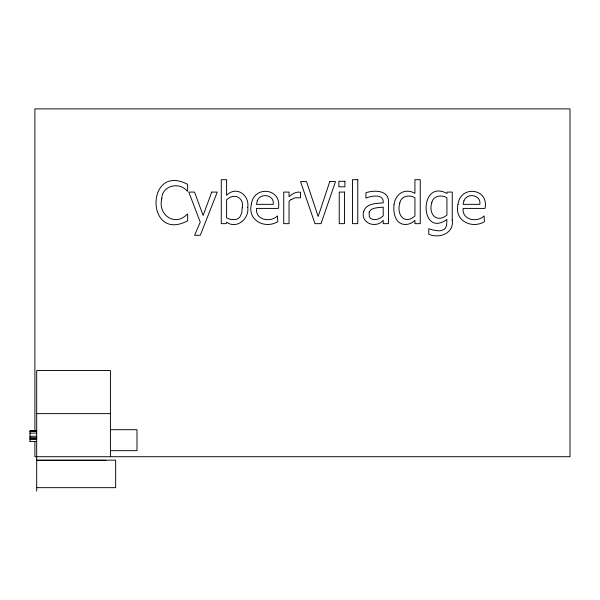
<?xml version="1.0" encoding="UTF-8"?>
<svg xmlns="http://www.w3.org/2000/svg" width="600" height="600" viewBox="0 0 600 600"><rect width="100%" height="100%" fill="white"/><g stroke="black" fill="none" stroke-linecap="round" stroke-linejoin="round"><path stroke-width="0.9" d="M36.682 413.632L110.422 413.632M110.422 429.697L136.988 429.697L136.988 450.66L110.422 450.66M36.682 430.755L30 430.755L30 441.48M30 431.115L36.682 431.115M30 431.393L36.682 431.393M30 433.132L36.682 433.132M30 436.268L36.682 436.268M30 437.707L36.682 437.707M30 438.817L36.682 438.817M30 439.185L36.682 439.185M30 441.42L36.682 441.42M36.682 460.155L115.665 460.155L115.665 487.665L36.682 487.665M36.682 460.365L105.938 460.365M110.422 456.713L110.422 370.545L36.682 370.545L36.682 491.107M34.89 431.467L34.89 108.892L570 108.892L570 456.713L34.89 456.713L34.89 441.75M242.28 207.765L241.695 213.15L239.962 216.862A7.433 7.433 0 0 1 235.5 219.57L230.153 219.337L226.597 217.942L226.597 199.853C233.572 192.728 244.267 197.01 242.28 207.765M452.243 220.058C454.275 233.347 439.275 238.928 428.783 234.248L428.783 228.705L433.02 230.032L438.45 230.85L440.722 230.692L444.143 229.425L445.29 228.397L446.558 225.712L446.925 219.465C419.618 238.905 418.71 178.328 446.925 193.44L447.24 192.083L452.243 192.083L452.243 220.058M161.79 198.788C157.53 214.68 175.178 227.333 187.23 214.125L187.65 214.125L187.65 220.792C145.387 243.225 145.583 162.203 187.65 184.365L187.65 191.123L187.2 191.123C179.37 181.38 161.917 185.445 161.79 198.788M247.763 207.345C249.42 218.663 236.782 229.597 226.597 222.18L226.252 223.65L221.28 223.65L221.28 179.678L226.597 179.678L226.597 195.39C236.062 185.34 249.697 194.94 247.763 207.345M251.347 204.39C247.373 220.538 264.938 229.29 277.77 221.722L277.462 215.933C270.413 222.907 255.195 220.08 256.493 208.417L278.362 208.417C282.525 188.062 253.65 184.875 251.347 204.39M394.043 204.233C393.457 209.692 393.81 215.655 397.02 220.312A10.133 10.133 0 0 0 403.02 224.257C407.37 225.21 411.803 223.44 414.938 220.425L414.938 223.65L420.248 223.65L420.248 179.678L414.938 179.678L414.938 193.358A14.34 14.34 0 0 0 404.482 191.498C398.61 192.855 394.89 198.54 394.043 204.233M458.002 204.39C454.028 220.538 471.592 229.29 484.425 221.722L484.118 215.933C477.067 222.907 461.85 220.08 463.147 208.417L485.018 208.417C489.18 188.062 460.305 184.875 458.002 204.39M399.832 202.882C396.27 214.417 404.317 225.435 414.938 215.962L414.938 197.76C409.605 194.445 401.025 195.885 399.832 202.882M363.712 211.455C360.112 223.14 376.23 229.05 383.205 220.282L383.205 223.65L388.485 223.65L388.485 202.058C389.213 190.095 374.062 189.885 365.94 192.757L365.94 198.157C371.197 195.72 384.225 193.462 383.205 202.875C376.41 203.445 366.075 203.295 363.712 211.455M431.82 202.56C428.16 214.185 436.725 223.41 446.925 215.085L446.925 197.76C441.69 194.475 433.14 195.63 431.82 202.56M369.195 212.017L369.233 216.532L370.373 218.25C374.475 221.16 379.897 218.985 383.205 215.88L383.205 207.112C378.487 207.907 371.843 207.067 369.195 212.017M257.28 200.827L256.493 204.345L273.195 204.345C274.725 194.64 260.303 192.428 257.28 200.827M463.935 200.827L463.147 204.345L479.85 204.345C481.38 194.64 466.957 192.428 463.935 200.827M329.798 181.567L318.15 216.495L306.51 181.567L300.517 181.567L314.985 223.65L321.038 223.65L335.505 181.567L329.798 181.567M211.733 192.083L203.138 215.452L194.52 192.083L188.782 192.083L200.257 222.12L194.603 235.29L200.288 235.29L217.267 192.083L211.733 192.083M290.993 199.627L289.043 201.24L289.043 223.65L283.733 223.65L283.733 192.083L289.043 192.083L289.043 196.77C292.11 193.987 296.123 191.347 300.465 192.255L300.465 197.79L295.185 197.767L290.993 199.627M357.772 179.678L352.455 179.678L352.455 223.65L357.772 223.65L357.772 179.678M344.91 181.29L338.865 181.29L338.865 186.795L344.91 186.795L344.91 181.29M344.543 192.083L339.233 192.083L339.233 223.65L344.543 223.65L344.543 192.083"/></g></svg>
